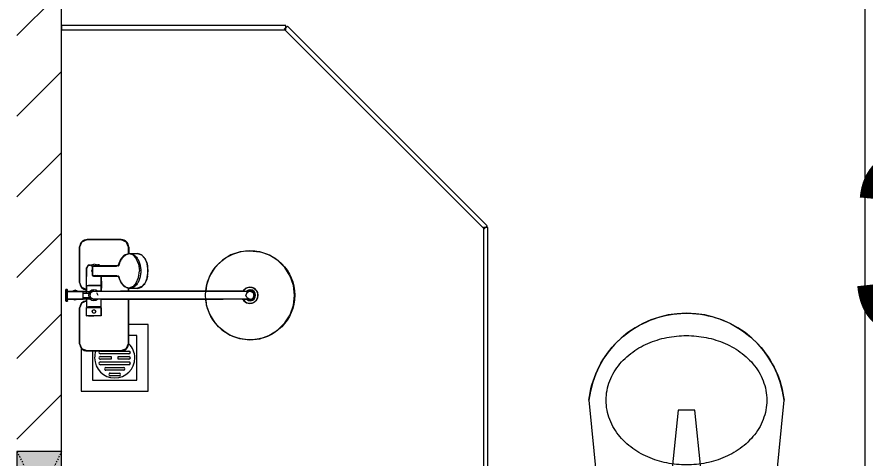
# Model space of a CAD drawing. Header units: millimetres. Extents: x 962 to 239635, y -15958 to 82755.
# Drawn here: x 101703 to 103604, y 48622 to 49611 of the extents above; entities that cross this region are included whole.
import ezdxf

# ---------------------------------------------------------------- set-up
doc = ezdxf.new("R2010")
doc.units = ezdxf.units.MM
doc.linetypes.add('Dash', pattern=[6, 3, -3])
for name, color, linetype, lineweight in [('0-1', 7, 'Continuous', 5), ('A-ANNO-DIMS', 211, 'Continuous', 9), ('A-ANNO-DIMS-160', 211, 'Continuous', 9), ('A-FLOR-2', 9, 'Continuous', 9), ('A-GLAZ-CURT-1', 254, 'Continuous', 9), ('A-GLAZ-CURT-2', 9, 'Continuous', 9), ('A-WALL-1', 253, 'Continuous', 18), ('A-WALL-PATT-1', 10, 'Continuous', 9), ('M-EQPM-1', 254, 'Continuous', 9), ('P-SANR-FIXT', 6, 'Continuous', 9), ('P-SANR-FIXT-1', 254, 'Continuous', 9), ('S-COLS', 52, 'Continuous', 9), ('S-COLS-3', 254, 'Continuous', 9), ('S-COLS-4', 253, 'Continuous', 18), ('S-COLS-HDLN-1', 9, 'Dash', 9)]:
    doc.layers.add(name, color=color, linetype=linetype, lineweight=lineweight)
doc.styles.add('UTM Avo', font='UTM Avo.ttf', dxfattribs={"width": 0.9, "height": 400})
doc.dimstyles.new('1_Dim_chi_tiet_2_5', dxfattribs={"dimscale": 304.8, "dimtxt": 399.720379432148, "dimasz": 0.6299212598425197, "dimexe": 0.5249343832020997, "dimexo": 0.0625, "dimgap": 0.05249343832020997, "dimtad": 1, "dimdec": 0, "dimrnd": 5, "dimzin": 0, "dimdsep": 46, "dimtxsty": 'UTM Avo', "dimblk1": 'OBLIQUE', "dimblk2": 'OBLIQUE', "dimsah": 1, "dimcen": 0.09, "dimdle": 0.5249343832020997, "dimazin": 0, "dimtfac": 1, "dimtdec": 4, "dimtix": 1, "dimtmove": 0, "dimatfit": 3, "dimfxl": 1.049868766404199, "dimfxlon": 1, "dimtvp": 1, "dimtolj": 1, "dimtzin": 0, "dimarcsym": 2})

# ---------------------------------------------------------------- blocks, each defined once
blk = doc.blocks.new('bonruatreo - Chậu rửa-V4-TKCS_MB TẦNG 2')
at = {"layer": 'P-SANR-FIXT-1'}
for p, q in [((-218.5749299439555, 204.999999999998), (-198.4313483298566, 6.429523580209206e-13)), ((198.4313483298332, -6.429523580209206e-13), (218.5749299439334, 204.9999999999966)), ((-18.53045908591247, 182.47473659182), (-32.22482087970845, 52.92163593957823)), ((18.53045908588911, 182.4747365918202), (-18.53045908591246, 182.4747365918201)), ((33.01635406427039, 45.43347549252498), (18.5304590858891, 182.4747365918202)), ((-35.56285790134974, 54.2072742360757), (-44.66199848290103, 54.20727423607566)), ((-44.66199848290103, 54.20727423607566), (-44.66199848290097, 42.83523504517756)), ((-44.66199848290097, 42.83523504517756), (-35.56285790134967, 42.83523504517759)), ((-35.56285790134974, 52.92163593957822), (-35.56285790134974, 54.2072742360757)), ((-32.22482087970845, 52.92163593957823), (-35.56285790134974, 52.92163593957822)), ((-35.56285790135767, 44.1620718434998), (-35.56285790135771, 52.92163593957823)), ((-35.56285790134967, 42.83523504517759), (-35.56285790134967, 44.16207184349978)), ((-35.56285790134967, 44.16207184349978), (-33.12959739956479, 44.1620718434998)), ((-32.22374273429474, 52.92152457779762), (-33.12847899761833, 44.16195632361688)), ((32.69614908085113, 48.46147133097487), (-32.68440150098965, 48.46147133097445)), ((-33.01635406429197, 37.29047969823107), (-31.44085328748659, 12.24673453398066)), ((31.44085328746537, 12.24673453398106), (33.01635406427049, 37.2904796982321)), ((-198.4313483298566, 6.429523580209206e-13), (198.4313483298332, -6.429523580209206e-13)), ((165.0000000000007, -5.414335646491958e-13), (-164.9999999999993, 5.414335646491971e-13)), ((-30.16719133890252, 11.02473659182009), (30.16719133765458, 11.02473659179418))]:
    blk.add_line(p, q, dxfattribs=at)
at = {"layer": 'P-SANR-FIXT-1', "flags": 128}
blk.add_lwpolyline([(-218.5749299438419, 205.0000000000574), (-217.4003599586198, 213.72066858493), (-215.8779957737619, 222.3873912934338), (-214.0102728471725, 230.9863032180149), (-211.800179137119, 239.5036479339525), (-209.2512503220574, 247.9257995066322), (-206.3675641443929, 256.2392842901641), (-203.1537338868206, 264.4308024823461), (-199.6149009921616, 272.4872494014962), (-195.7567268381813, 280.3957364511671), (-191.585383680454, 288.1436117391319), (-187.1075447782092, 295.7184803177212), (-182.330373718474, 303.1082240130956), (-177.2615129558564, 310.3010208117293), (-171.9090715862652, 317.2853637731434), (-166.2816123741447, 324.0500794385002), (-160.3881380537198, 330.5843457057937), (-154.2380769267424, 336.8777091429114), (-147.8412677790356, 342.9201017108542), (-141.2079441406652, 348.7018568705003), (-134.3487179144435, 354.2137250469711), (-127.2745623990681, 359.4468884269582), (-119.9967947343209, 364.392975065441), (-112.5270577959629, 369.0440722788824), (-104.8773015696051, 373.3927393039368), (-97.05976403337377, 377.4320192010182), (-89.086951579673, 381.1554499839572), (-80.9716190076288, 384.5570749577952), (-72.72674911821687, 387.6314522482233), (-64.36553194442045, 390.3736635074005), (-55.90134365010035, 392.7793217822832), (-47.34772513091184, 394.844578532817), (-38.71836035181623, 396.5661297887725), (-30.02705445566576, 397.941221435367), (-21.28771167779064, 398.9676536193037), (-12.51431310236621, 399.6437842680727), (-3.720894295558492, 399.9685317168477), (5.078477148358161, 399.9413764390032), (13.86972411220258, 399.5623618771759), (22.63878247617922, 398.8320943738141), (31.37162361755272, 397.7517422011451), (40.05427685338973, 396.3230336921815), (48.67285179071119, 394.5482544757627), (57.21356054815597, 392.4302438200417), (65.6627398136378, 389.9723900902389), (74.00687270271992, 387.1786253280172), (82.23261038276137, 384.0534189610111), (90.32679342821753, 380.6017706527508), (98.27647287289392, 376.8292023042071), (106.0689309254889, 372.7417492199689), (113.6917013154371, 368.345950453019), (121.13258923622, 363.6488383436746), (128.379690854457, 358.6579272693077), (135.421412353535, 353.3812016229698), (142.2464884811999, 347.8271030400559), (148.8440005716185, 342.0045168934782), (155.203394012805, 335.9227580789997), (161.3144951318463, 329.5915561133361), (167.1675274706202, 323.0210395690503), (172.7531274259483, 316.2217198709872), (178.0623592294255, 309.2044744802137), (183.0867292427391, 301.9805294924308), (187.8181995456931, 294.5614416785785), (192.2492007951083, 286.9590799965086), (196.3726443342393, 279.1856066031691), (200.18193353301, 271.253457397726), (203.6709743413588, 263.1753221268162), (206.8341850382313, 254.9641240836218), (209.6665051613181, 246.6329994333983), (212.1634036026217, 238.1952761983588), (214.3208858572902, 229.6644529357257), (216.1355004139018, 221.0541771429173), (217.6043442763256, 212.3782234244428), (218.5749299440498, 205.0000000000574)], dxfattribs=at)
at = {"layer": 'P-SANR-FIXT-1'}
for centre, radius, start, end in [((-1.4483347854366e-11, 180.0000000000009), 220.0000000000003, 6.524978844142664, 173.475021155857), ((5.501335537962166, 41.36197759537811), 38.73227991510528, 175.8542678115019, 186.0340217552577), ((-5.501335537983916, 41.36197759537806), 38.73227991510547, 353.9659782447429, 6.034021755257775), ((-30.13924488699055, 12.3286186544518), 1.304181520121789, 183.5997308340027, 268.7721522757187), ((30.13924488696933, 12.32861865445218), 1.304181520121787, 271.2278476703738, 356.4002691659974)]:
    blk.add_arc(centre, radius, start, end, dxfattribs=at)
for points in [[(-179.9999999999903, 204.9999999999973), (-179.9999999999897, 212.4328975477261), (-178.5935235153266, 227.28090585017), (-172.3892894281074, 248.7904281362078), (-162.4977344798867, 268.8621895710423), (-149.4460969504137, 287.0049037139574), (-133.818482149371, 302.954293986053), (-116.1419351787337, 316.5914775692466), (-96.89153354315286, 327.869447752494), (-76.46926296619709, 336.8224012083201), (-55.19371792770166, 343.4772951944609), (-33.34252953140985, 347.8926303755534), (-11.15146628274142, 350.0925549352826), (11.1492021672989, 350.092264324635), (33.33017130218028, 347.894985353545), (55.17543712401582, 343.4808897480591), (76.46261936887804, 336.8293340126354), (96.8905529776789, 327.8704182312431), (116.1494485021109, 316.5842113098757), (133.8322331321153, 302.9431783044539), (149.4641820008858, 286.9847562642946), (162.5076555759456, 268.8412409857382), (172.3911025503834, 248.7850082535024), (178.5904582246991, 227.2887973871541), (180.0000000000102, 212.4335219767764), (180.0000000000099, 204.9999999999759)], [(180.0000000000099, 204.999999999994), (180.0000000000098, 197.5664780231843), (178.5904582246938, 182.7112026127938), (172.3911025503747, 161.2149917464531), (162.507655575933, 141.1587590142182), (149.4641820008706, 123.0152437356649), (133.8322331320979, 107.0568216955086), (116.1494485020922, 93.41578869009008), (96.89055297765911, 82.12958176872547), (76.46261936885772, 73.17066598733606), (55.17543712399538, 66.51911025191502), (33.33017130215998, 62.10501464643196), (11.14920216727857, 59.90773567534441), (-11.15146628276067, 59.90744506469915), (-33.34252953142821, 62.10736962443065), (-55.19371792771881, 66.52270480552524), (-76.46926296621302, 73.17759879166823), (-96.8915335431673, 82.13055224749598), (-116.1419351787465, 93.40852243074495), (-133.8184821493819, 107.0457060139402), (-149.4460969504226, 122.9950962860364), (-162.4977344798933, 141.1378104289524), (-172.3892894281117, 161.2095718637871), (-178.5935235153287, 182.719094149826), (-179.9999999999902, 197.5671024522671), (-179.9999999999903, 204.9999999999939)]]:
    blk.add_open_spline(points, degree=3, dxfattribs=at)
blk = doc.blocks.new('93925000_0001 - 93925000_top_dwg_93925000_T-348115-TKCS_MB TẦNG 2')
at = {"layer": 'P-SANR-FIXT'}
for p, q in [((-29.25000000001137, -30.41147380102957), (-107.9999999999602, -30.41147380102957)), ((29.25000000003979, -30.41147380102951), (107.9999999999891, -30.41147380102951)), ((-125, -47.41147380104054), (-125, -123.4114738009895)), ((-46.30000000000002, -78.40001049013955), (-46.30000000000002, -46.66432744319475)), ((-27.19999999999982, -47.1000104901396), (-26.0999999999998, -47.1000104901396)), ((21.55028506636268, -45.85001633765473), (60.55062229200342, -46.65005953992719)), ((125, -47.41147380106959), (125, -123.4114738010186)), ((-8.999999999999659, -412.5000104901396), (-8.999999999999659, -62.50013961210563)), ((9.000000000000398, -62.50001049013981), (9.000000000000398, -412.5000104901396)), ((42.99999999999989, -64.709669900216), (42.99999999999989, -117.7311855777033)), ((65.79999999999916, -117.7311858373865), (65.79999999999916, -64.70968023364202)), ((-27.19999999999982, -77.9000104901396), (-26.09999999999991, -77.9000104901396)), ((42.99999999999977, -78.71001049013955), (21.55028506636256, -79.15000464262442)), ((42.67723075121899, -117.9137647793131), (42.72380481691187, -117.8905027300933)), ((43.22541313289174, -117.5533791080683), (43.2454772841229, -117.5313935299153)), ((65.55452210880412, -117.5313930848106), (65.57451349550774, -117.5533044401007)), ((66.07595627173146, -117.8903814623573), (66.12276898537004, -117.9137649615229)), ((-107.999999999989, -140.4114738010296), (-8.999999999999662, -140.4114738010296)), ((9.000000000000341, -140.4114738010296), (16.05775936037844, -140.4114738010296)), ((15.40892533820522, -159.102337451949), (15.75839094500327, -143.3372787451481)), ((107.99999999996, -140.4114738010296), (92.74224064223586, -140.4114738010296)), ((93.04160903513537, -143.3372775412332), (93.39107466179462, -159.1023374519516))]:
    blk.add_line(p, q, dxfattribs=at)
at = {"layer": 'P-SANR-FIXT', "flags": 128}
for points in [[(-45.79999999999995, -46.1000104901396), (-27.19999999999982, -46.1000104901396), (-27.19999999999982, -78.90001049013962), (-45.79999999999995, -78.90001049013962)], [(-26.09999999999985, -46.00001049013958), (-26.09999999999985, -78.93326648225212), (-8.999999999999545, -79.00001049013953)], [(21.55000000000007, -47.4099858359793), (21.55000000000007, -79.13610765745804), (9.000000000000455, -79.00001049013957)]]:
    blk.add_lwpolyline(points, dxfattribs=at)
at = {"layer": 'P-SANR-FIXT'}
for centre, radius in [((-36.49999999999991, -62.50001049013958), 3.949999999999962), ((0, -412.5000104901508), 100.0000000000113)]:
    blk.add_circle(centre, radius, dxfattribs=at)
for centre, radius, start, end in [((-107.999999999989, -47.41147380104054), 17.00000000001096, 89.99999999990285, 180), ((-29.25000000001137, -47.41147380104117), 17.0000000000116, 4.762593803102853, 90), ((29.25000000003979, -47.41147380107338), 17.00000000004385, 89.99999999999997, 175.237406216488), ((107.99999999996, -47.41147380106959), 17.00000000004005, 359.9999999999996, 89.99999999990197), ((-45.79999999999995, -46.60001049013961), 0.4999999999999929, 90, 180), ((0, -62.50001049013958), 11.99999999999995, 318.5903778907286, 221.4096221092701), ((0, -62.50001049013942), 8.999999999999567, 89.99999999999726, 180.0008225914138), ((0, -62.50001049013981), 8.999999999999977, 359.9999999999996, 90.00000000000058), ((59.72527746513852, -57.11829431336879), 10.50072061123066, 38.64910940744635, 85.4919664278808), ((45.74539299269866, -61.7688677305235), 2.591442950375404, 155.1929395547365, 175.7071329784778), ((45.88672692079469, -61.83419430956258), 2.747144078052784, 130.8293799405977, 155.1929395547363), ((46.10715825320051, -62.08930188541364), 3.084293670315347, 110.5459473745556, 130.8293799405975), ((54.40515189394542, -334.7558143918751), 275.8827831760368, 88.26834587300208, 91.73430402784533), ((-11.0870287831047, -67.0847149845815), 76.92338950800617, 1.769307073088722, 4.107483592994653), ((65.16075387320267, -72.37357576436682), 3.458721251672998, 323.2522043270088, 79.35412464586749), ((-45.79999999999998, -78.40001049013955), 0.5000000000000284, 180, 270.0000000000021), ((-107.999999999989, -123.4114738010185), 17.00000000001102, 179.9999999999022, 269.9999999999997), ((39.27860343996432, -146.0810125907116), 24.03029636225168, 145.4892253034588, 151.4815138133123), ((41.53812440405778, -147.6325679617071), 26.77123719125012, 139.9517195291568, 145.4927454964201), ((43.63035976240869, -149.3759166338841), 29.49457882653298, 134.7866597157906, 139.9743996902091), ((46.21077091948981, -151.980405663538), 33.16089505931782, 130.0222981005984, 134.7808297523297), ((47.73703108613861, -153.8055324793327), 35.54008304688671, 125.4413648585357, 130.0143797178355), ((49.86443492495669, -156.8002238881049), 39.21350294816435, 121.1773293406619, 125.4365221315614), ((50.55508174236654, -157.9433358119556), 40.54905420075455, 119.6970184980787, 121.1760861845778), ((51.01248991461052, -158.7285226972311), 41.45771952391331, 117.0276108551565, 119.7085429480655), ((52.23437101243538, -161.1268276120881), 44.14934692001913, 113.3198526991239, 117.0257930491081), ((51.70379216790154, -159.9377679050245), 42.84738864196924, 109.7778530176831, 113.2977488483463), ((52.51251485431292, -162.1897568078892), 45.24018730875026, 106.1472058541905, 109.7765896948286), ((53.21031191075166, -164.5420132623358), 47.69371243010925, 103.9355483588016, 106.1665379052129), ((39.13550187228078, -108.1664604231369), 10.41252868368169, 284.3956263088239, 285.5115793084283), ((40.79977076989439, -114.1629140050123), 4.189406756292605, 285.511579308428, 289.9665008707439), ((40.18233595264687, -112.4634348017655), 5.997570276502555, 289.9665008707439, 292.706056453872), ((41.35633292669261, -115.269131820641), 2.956155366169641, 292.7060564538717, 296.5404578594648), ((41.28939418913281, -115.0703328042365), 3.163999408943117, 296.9590540367668, 300.8285832434413), ((41.75191444553207, -115.8453384390961), 2.26147033924852, 300.8285832434427, 305.2869606014737), ((42.11080346566675, -116.3524602560694), 1.640202388985941, 305.2869606014731, 309.9326498899359), ((42.58190343764934, -116.9152374954957), 0.9062722800393488, 309.9326498899361, 315.2399768803443), ((66.33254871741015, -116.7907523287532), 1.075222358475278, 225.1701960386481, 229.6335357926574), ((66.53467697349917, -116.5529705922872), 1.387305658423184, 229.6335357926575, 235.1233570305372), ((67.33403953288213, -115.4061151899989), 2.78525337386223, 235.1233570305369, 238.7438538062304), ((67.23708865182785, -115.5658466602265), 2.598401518323442, 238.743853806231, 243.4573342436183), ((67.83178802867057, -114.4223051350855), 3.887291834939851, 243.9189209162256, 246.8313117267748), ((68.07971071230402, -113.8406382182414), 4.519590282336205, 246.8430118978089, 250.4792408365493), ((68.32031555328638, -113.1623118559064), 5.239324491791969, 250.478001354911, 254.040622129464), ((68.46255245398922, -112.6667454129419), 5.754899133838111, 254.0356859670231, 256.0560515704276), ((55.40401679240662, -165.2330429853637), 48.40912028329085, 73.86585318522631, 76.04813250948062), ((56.21413014697972, -162.4159543525397), 45.47786641770474, 70.24102003427905, 73.8600239519259), ((57.38436555478666, -159.2074370455415), 42.0626454195198, 66.6692995235719, 70.26370069725493), ((56.49106083851057, -161.2854876911967), 44.32456512746464, 62.98149476931825, 66.6728195095344), ((57.9785722803678, -158.3746903640516), 41.05570866288927, 60.27832955704819, 62.98547533075114), ((57.65690325814422, -158.9441174506732), 41.70970371225593, 58.84438493084499, 60.2823998950903), ((59.19166632527494, -156.4104491251478), 38.74744684300671, 54.53767052910745, 58.84818163921948), ((60.89070530787098, -154.0281911650667), 35.82137727334143, 50.00335279078109, 54.54047535599409), ((62.8381859497558, -151.7077776100939), 32.79202096505968, 45.19211503033982, 50.00422800610482), ((64.97137908367529, -149.5583508659709), 29.76372997163251, 40.048742012123, 45.18956449042492), ((87.59999999923238, -128.4114738010803), 1.499999999232926, 180, 187.5385925494641), ((87.60000000000032, -128.4114738010264), 1.50000000000318, 258.6057150050811, 269.9999999935141), ((67.2180923600595, -147.665894096866), 26.82619650550311, 34.51250417135139, 40.04223300736741), ((69.39467534866861, -146.1587099335588), 24.1787385563626, 28.53632123789447, 34.4918832930389), ((107.99999999996, -123.4114738009896), 17.00000000004001, 269.9999999999999, 359.999999999902), ((32.6084281422526, -143.5932511598145), 16.85198135014861, 172.4140323751194, 179.1296748585935), ((33.68353206841558, -143.7355470214935), 17.93646087517543, 164.9524611530439, 172.4168366973952), ((35.23708582808054, -144.1518614714839), 19.5448282046928, 157.961357964296, 164.9562571578326), ((37.13904172408166, -144.9201389878477), 21.59609231309832, 151.4775331282191, 157.9654281488547), ((73.78929370061704, -143.915085762884), 19.24661595653247, 21.63737364131532, 28.9183300159617), ((71.1653461443861, -144.9559604946232), 22.06947284008565, 15.44356289302016, 21.63737364131479), ((76.80805584189389, -143.39708258289), 16.21539109535078, 7.185926819191434, 15.44356289302018), ((73.92057826180705, -143.7611353026), 19.1257280446115, 1.269873184907297, 7.185926819190695), ((32.74582926548889, -159.033047992568), 17.34514869852866, 181.3198210601203, 222.2619182797614), ((76.00123918132356, -159.0194252127062), 17.39838440383853, 317.3098225993435, 358.6393437242801), ((54.24210218684038, -122.9950291884833), 60.56097304492229, 259.1395428294729, 270.1493847950802), ((54.23289421806022, -119.4633675273612), 64.09264670981953, 270.1493847950808, 280.363734856608), ((0, -412.5000104901392), 17.99999999999966, 120.2490760906004, 59.75092390906803), ((0, -412.5000104901392), 12.15000000000036, 137.7945535961896, 42.20544640380962), ((0, -412.5000104901396), 9.000000000000014, 180.0000000000003, 0)]:
    blk.add_arc(centre, radius, start, end, dxfattribs=at)
for points, degree in [([(-12.89999999999998, 0), (-12.89999999999998, -1.499999999999943), (-12.89999999999998, -2.999999999999943)], 2), ([(12.89999999999998, 0), (0.02609083944696522, 0), (-12.84781832110605, 0)], 2), ([(12.84781832110605, 0), (12.87390916055301, 0), (12.89999999999998, 0)], 2), ([(12.89999999999998, 0), (12.89999999999998, -1.499999999999943), (12.89999999999998, -2.999999999999943)], 2), ([(-12.90000000000009, -3), (-0.02609083944696522, -3.000000000000028), (12.84781832110616, -3.000000000000057)], 2), ([(-12.84781832110617, -2.999999999999974), (-12.87390916055313, -2.999999999999987), (-12.90000000000009, -3)], 2), ([(-8.49999999999977, -3.799999999999841), (-8.499999999999886, -20.88434935996673), (-8.5, -37.96869871993363)], 2), ([(8.499999999999998, -3.799999999999955), (8.499999999999943, -20.88443606873113), (8.499999999999886, -37.96887213746231)], 2), ([(-8.500000000000114, -38.00000000000006), (0, -38.00000000000003), (8.500000000000227, -38)], 2), ([(-4.999999999999626, -38.00000000000003), (-4.999999999999643, -44.79564918645708), (-4.999999999999659, -51.59129837291415)], 2), ([(5.000000000000375, -37.99999999999997), (5.000000000000358, -44.79564918645711), (5.000000000000342, -51.59129837291427)], 2), ([(-4.999999999999646, -46.00001049013959), (-15.54999999999975, -46.00001049013959), (-26.09999999999985, -46.00001049013958)], 2), ([(5.000000000000354, -46.00001049013952), (13.27499999999976, -46.00001049013955), (21.54999999999916, -46.00001049013958)], 2), ([(43.16122043866994, -61.57488634983157), (43.11422783113005, -62.20091038478618), (43.2568056199874, -62.84116455587242), (42.99999999999989, -63.45409927694671), (42.99999999999989, -64.08188458858135), (42.99999999999989, -64.709669900216)], 5), ([(46.05564403435699, -58.99940780907446), (45.84563881466295, -59.00576646544847), (45.6356396480968, -59.01232503645387), (45.42490410742312, -59.07182674725264), (45.22143612944311, -59.12746019540629), (45.02469942947437, -59.20119691161427)], 5), ([(65.63877806839491, -61.57486776466607), (65.58324584075069, -60.80156955834494), (65.51792364951962, -60.02897439062145), (64.29169490573088, -59.04860023423733), (63.51684167660937, -59.02245000481934), (62.74190615016312, -58.99902194347936)], 5), ([(42.83134313698361, -182.4712936479626), (32.99480990325503, -180.5841154326519), (24.74135789164757, -176.3666458393427), (19.90906196571826, -170.6980207171658)], 3), ([(88.78958838532196, -170.816115617236), (83.90714295276018, -176.4673309525334), (75.62595520680784, -180.7066272881571), (65.76294096902575, -182.5103768473146)], 3)]:
    blk.add_open_spline(points, degree=degree, dxfattribs=at)
for points, weights in [([(-9.300000012551752, -3.000000000000114), (-8.499999999999767, -2.999999987447859), (-8.499999999999773, -3.799999999999841)], [1, 0.7071067756391801, 1]), ([(9.300000036225876, -3.000000000000048), (8.499999999999998, -2.999999963774077), (8.499999999999996, -3.799999999999955)], [1, 0.7071067651767795, 1]), ([(21.55000000000018, -45.86391332282089), (21.55000000000007, -45.6984479567874), (21.55000000000007, -47.4099858359793)], [0.8741474450410947, 0.9084708691207961, 1]), ([(67.93214707809068, -74.44290715413382), (66.9161785636151, -75.65537223736911), (65.79999999999916, -76.44701129264871)], [1, 0.9916143928707297, 1]), ([(54.40000000027044, -167.345373511784), (15.75710228857958, -167.3453735117857), (15.75710228858282, -143.5544300957471)], [1, 0.7071067811865235, 1]), ([(93.04289771195933, -143.5544300957438), (93.04289771196134, -167.3453735117824), (54.40000000027044, -167.345373511784)], [1, 0.7071067811865235, 1])]:
    blk.add_rational_spline(points, weights, degree=2, dxfattribs=at)
blk.add_open_spline([(67.95742936225793, -50.59066825678327), (68.35598580722785, -51.10147228051598), (68.55940819716147, -51.68825616568513), (68.67315314439588, -53.48920526109732), (68.21360467211412, -54.71941052610607), (66.0828501634154, -57.04809614598538), (64.61267512253369, -58.10490555589343), (62.74003090276256, -58.98982693736821)], degree=3, knots=[0.3623590839894454, 0.3623590839894454, 0.3623590839894454, 0.3623590839894454, 0.4991435252133551, 0.4991435252133551, 0.7494159218981946, 0.7494159218981946, 0.9564650588819884, 0.9564650588819884, 0.9564650588819884, 0.9564650588819884], dxfattribs=at)
blk = doc.blocks.new('93925000_0001 - 93925000_top_dwg-348114-TKCS_MB TẦNG 2')
blk.add_blockref('93925000_0001 - 93925000_top_dwg_93925000_T-348115-TKCS_MB TẦNG 2', (0, 0))
blk = doc.blocks.new('93925000_0001 - 93925000_3D_low_dwg-348120-TKCS_MB TẦNG 2')
at = {"layer": 'P-SANR-FIXT'}
for p, q in [((-13.00000023540369, 0.4061279444522143), (-12.06220432516448, 0.4061279444522143)), ((-13.00000023540369, 0.4061279444522143), (-11.63522162135951, 0.4061279444522143)), ((-13.00000023540369, -2.393874990238351), (-13.00000023540369, 0.4061279444522143)), ((-12.06220432516448, 0.4061279444522143), (-9.062958571280161, 0.4061279444522143)), ((-7.966440063671667, 0.4061279444522143), (-11.63522162135951, 0.4061279444522143)), ((-9.062958571280161, 0.4061279444522143), (-4.988656935052473, 0.4061279444522143)), ((-4.988656935052473, 0.4061279444522143), (-7.966440063671667, 0.4061279444522143)), ((-4.988656935052473, 0.4061279444522143), (0.02873366648821048, 0.4061279444522143)), ((0.02873366648821048, 0.4061279444522143), (5.05251965675243, 0.4061279444522143)), ((5.05251965675243, 0.4061279444522143), (9.036845067178092, 0.4061279444522143)), ((8.247112543924255, 0.4061279444522143), (5.05251965675243, 0.4061279444522143)), ((11.62984517816194, 0.4061279444522143), (8.247112543924255, 0.4061279444522143)), ((9.036845067178092, 0.4061279444522143), (12.00061197285215, 0.4061279444522143)), ((13.00000023548166, 0.4061279444522143), (11.62984517816194, 0.4061279444522143)), ((12.00061197285215, 0.4061279444522143), (13.00000023548166, 0.4061279444522143)), ((13.00000023548166, -2.393874990242682), (13.00000023548166, 0.4061279444522143)), ((-13.00000023540369, -2.393874990238351), (-13.00000023540369, -5.630909072351642e-11)), ((-12.06220432516448, -2.393874990238351), (-13.00000023540369, -2.393874990238351)), ((-13.00000023540369, -2.393874990238351), (-11.63522162135951, -2.393874990238351)), ((-12.06220432516448, -2.393874990238351), (-13.00000023540369, -2.393874990238351)), ((-13.00000023540369, -2.393874990238351), (-11.63522162135951, -2.393874990238351)), ((-9.062958571280161, -2.393874990238351), (-12.06220432516448, -2.393874990238351)), ((-9.062958571280161, -2.393874990238351), (-12.06220432516448, -2.393874990238351)), ((-11.63522162135951, -2.393874990238351), (-8.500000110225278, -2.393874990238351)), ((-11.63522162135951, -2.393874990238351), (-8.947380937601247, -2.393874990238351)), ((-11.1342472493302, -20.1125486970381), (-8.947380937601247, -14.63904449822902)), ((-4.988656935052473, -2.393874990238351), (-9.062958571280161, -2.393874990238351)), ((-8.947380937601247, -45.59387397770445), (-8.947380937601247, -2.383346642597121)), ((-6.146981263126054, -2.393874990238351), (-8.500000110225278, -2.393874990238351)), ((-8.500000110225278, -53.59329031710188), (-8.500000110225278, -2.393874990238351)), ((0.02873366648821048, -2.393874990238351), (-4.988656935052473, -2.393874990238351)), ((5.05251965675243, -2.393874990238351), (0.02873366648821048, -2.393874990238351)), ((5.05251965675243, -2.393874990238351), (9.036845067178092, -2.393874990238351)), ((6.134321925087375, -2.393874990238351), (8.500000110303246, -2.393874990238351)), ((11.62984517816194, -2.393874990242682), (8.500000110303246, -2.393874990238351)), ((8.500000110303246, -2.393874990238351), (8.500000110303246, -53.59329031710188)), ((8.947380937679213, -2.383346642597121), (8.947380937679213, -45.59387397770878)), ((11.62984517816194, -2.393874990242682), (8.947380937679213, -2.393874990238351)), ((11.13433695141832, -20.1125486970381), (8.947380937687877, -15.01528653538467)), ((9.036845067178092, -2.393874990238351), (12.00061197285215, -2.393874990242682)), ((9.036845067178092, -2.393874990238351), (12.00061197285215, -2.393874990242682)), ((13.00000023548166, -2.393874990242682), (11.62984517816194, -2.393874990242682)), ((13.00000023548166, -2.393874990242682), (11.62984517816194, -2.393874990242682)), ((12.00061197285215, -2.393874990242682), (13.00000023548166, -2.393874990242682)), ((12.00061197285215, -2.393874990242682), (13.00000023548166, -2.393874990242682)), ((13.00000023548166, -2.393874990242682), (13.00000023548166, -5.630909072351642e-11)), ((-125.000000953631, -47.00534305576841), (-120.0208172320973, -34.98452428583662)), ((-120.0208172320973, -34.98452428583662), (-125.000000953631, -47.00534305576841)), ((-120.0208172320973, -34.98452428583662), (-108.0000030040394, -30.00533602242033)), ((-108.0000030040394, -30.00533602242033), (-120.0208172320973, -34.98452428583662)), ((-108.0000030040394, -30.00533602242033), (-29.2499996780916, -30.00533602242033)), ((-29.2499996780916, -30.00533602242033), (-108.0000030040394, -30.00533602242033)), ((-29.2499996780916, -30.00533602242033), (-17.22918545003374, -34.98452428584095)), ((-17.22918545003374, -34.98452428584095), (-29.2499996780916, -30.00533602242033)), ((-17.22918545003374, -34.98452428584095), (-12.80419165110152, -45.59387397770445)), ((-12.80419165110152, -45.59387397770445), (-17.22918545003374, -34.98452428584095)), ((-8.947380937601247, -25.2096168422456), (-11.1342472493302, -20.1125486970381)), ((8.947380937679213, -25.58627741088195), (11.13433695141832, -20.1125486970381)), ((17.22918545011171, -34.98452428584095), (12.83464907235264, -45.59387397770878)), ((12.83464907235264, -45.59387397770878), (17.22918545011171, -34.98452428584095)), ((17.22918545011171, -34.98452428584095), (29.24999967816957, -30.00533602242033)), ((17.22918545011171, -34.98452428584095), (29.24999967816957, -30.00533602242033)), ((29.24999967816957, -30.00533602242033), (108.0000030041174, -30.00533602242033)), ((108.0000030041174, -30.00533602242033), (29.24999967816957, -30.00533602242033)), ((108.0000030041174, -30.00533602242033), (120.0208172321753, -34.98452428584095)), ((120.0208172321753, -34.98452428584095), (108.0000030041174, -30.00533602242033)), ((120.0208172321753, -34.98452428584095), (125.000000953709, -47.00534305576841)), ((125.000000953709, -47.00534305576841), (120.0208172321753, -34.98452428584095)), ((-125.000000953631, -123.0053370953039), (-125.000000953631, -47.00534305576841)), ((-125.000000953631, -47.00534305576841), (-125.000000953631, -123.0053370953039)), ((-46.26489043232313, -45.70935112242262), (-27.19999989863745, -45.59387397770445)), ((-46.26489043232313, -46.85973966126005), (-46.26489043232313, -45.70935112242262)), ((-46.26489043232313, -45.70935112242262), (-46.26489043232313, -46.85973966126005)), ((-46.26489043232313, -50.5082724094824), (-46.26489043232313, -46.85973966126005)), ((-46.26489043232313, -50.5082724094824), (-46.26489043232313, -56.06282072071593)), ((-46.26489043232313, -56.06282072071593), (-46.26489043232313, -62.09387065176527)), ((-27.19999989863745, -46.75237884525816), (-27.19999989863745, -45.59387397770445)), ((-27.19999989863745, -46.75237884525816), (-27.19999989863745, -50.42661859993498)), ((-27.19999989863745, -56.02032694820921), (-27.19999989863745, -50.42661859993498)), ((-27.19999989863745, -62.09387065176527), (-27.19999989863745, -56.02032694820921)), ((-26.10000118012865, -46.75237884525816), (-26.10000118012865, -45.59387397770445)), ((-8.500000110225278, -45.59387397770445), (-26.10000118012865, -45.59387397770445)), ((-26.10000118012865, -46.75237884525816), (-26.10000118012865, -50.42661859993498)), ((-26.10000118012865, -56.02032694820921), (-26.10000118012865, -50.42661859993498)), ((-26.10000118012865, -62.09387065176527), (-26.10000118012865, -56.02032694820921)), ((-8.500579766885835, -53.59329031710188), (-11.17757559116324, -57.66879100803892)), ((-8.500579766885835, -53.59691019062559), (-11.17757559116324, -57.66879100803892)), ((-5.400000831450143, -54.89389225248853), (-9.000000818030435, -62.093888819261)), ((-4.4251111529421, -50.91630527977507), (-8.500579766885835, -53.59691019062559)), ((-4.4251111529421, -50.91630527977507), (-8.500579766885835, -53.59329031710188)), ((4.331468517193571e-11, -53.09388856892149), (-5.400000831450143, -54.89389225248853)), ((-4.582533355022588, -50.98385657076832), (-4.4251111529421, -50.91630527977507)), ((4.331468517193571e-11, -50.07223434452574), (-4.4251111529421, -50.91630527977507)), ((4.425110869144283, -50.91630527977507), (4.331468517193571e-11, -50.07223434452574)), ((2.480196944497288, -54.08800890287995), (4.331468517193571e-11, -53.09388856892149)), ((4.425110869144283, -50.91630527977507), (4.638925545705956, -51.00663861041065)), ((4.425110869144283, -50.91630527977507), (8.500579766963801, -53.59691019062559)), ((4.425110869144283, -50.91630527977507), (8.500579766963801, -53.59329031710188)), ((9.000000818108402, -62.093888819261), (6.363961909746013, -55.7299195290045)), ((21.54999956492075, -45.59387397770878), (8.500000110303246, -45.59387397770878)), ((11.1775755912412, -57.66879100804326), (8.500579766963801, -53.59329031710188)), ((11.12244632545599, -57.53367480043929), (8.500579766963801, -53.59691019062559)), ((11.1775755912412, -57.66879100804326), (8.500579766963801, -53.59691019062559)), ((21.54999956492075, -45.59387397770878), (60.55121408704409, -46.09024175409834)), ((21.54999956492075, -46.75237884525816), (21.54999956492075, -45.59387397770878)), ((21.54999956492075, -46.75237884525816), (21.54999956492075, -50.42661859993498)), ((21.54999956492075, -56.02032694820921), (21.54999956492075, -50.42661859993498)), ((21.54999956492075, -62.09387065176527), (21.54999956492075, -56.02032694820921)), ((60.55121408704409, -46.09024175409834), (66.66990855936568, -50.29754762654301)), ((66.66990855936568, -50.29754762654301), (69.53457745317976, -62.09387065176527)), ((125.000000953709, -47.00534305576841), (125.000000953709, -123.0053370953039)), ((125.000000953709, -123.0053370953039), (125.000000953709, -47.00534305576841)), ((-46.26489043232313, -68.12493875031035), (-46.26489043232313, -62.09387065176527)), ((-46.26489043232313, -73.6702897668318), (-46.26489043232313, -68.12493875031035)), ((-46.26489043232313, -77.32801980976622), (-46.26489043232313, -73.6702897668318)), ((-40.47668541665514, -62.09387065176527), (-39.3770977377545, -59.35049250130217)), ((-40.47668541665514, -62.09387065176527), (-39.33139740225188, -64.88438436989348)), ((-36.62519903179518, -58.12362788919966), (-39.3770977377545, -59.35049250130217)), ((-36.50000000592581, -66.06600737576048), (-39.33139740225188, -64.88438436989348)), ((-36.62519903179518, -58.12362788919966), (-33.63793133493773, -59.3443291783766)), ((-33.61511296029528, -64.81945828203719), (-36.50000000592581, -66.06600737576048)), ((-33.63793133493773, -59.3443291783766), (-32.53242786523215, -62.09387065176527)), ((-33.61511296029528, -64.81945828203719), (-32.53242786523215, -62.09387065176527)), ((-27.19999989863745, -68.16745069031279), (-27.19999989863745, -62.09387065176527)), ((-27.19999989863745, -73.76114087109129), (-27.19999989863745, -68.16745069031279)), ((-27.19999989863745, -77.43539879326384), (-27.19999989863745, -73.76114087109129)), ((-26.10000118012865, -68.16745069031279), (-26.10000118012865, -62.09387065176527)), ((-26.10000118012865, -73.76114087109129), (-26.10000118012865, -68.16745069031279)), ((-26.10000118012865, -77.43539879326384), (-26.10000118012865, -73.76114087109129)), ((-11.09816887374361, -57.47866816525023), (-12.02163744267336, -62.09387065176527)), ((-11.17757559116324, -57.66879100803892), (-12.02163744267336, -62.09387065176527)), ((-12.02163744267336, -62.09387065176527), (-11.17757559116324, -66.51898208860915)), ((-12.02087554331263, -62.09387065176527), (-11.17757559116324, -66.51898208860915)), ((-11.09816887374361, -57.47866816525023), (-11.17757559116324, -57.66879100803892)), ((-11.12130858596674, -66.66027978663008), (-11.17757559116324, -66.51898208860915)), ((-11.17757559116324, -66.51898208860915), (-8.99931726601235, -69.8351858527593)), ((-11.12130858596674, -66.66027978663008), (-8.999317266021013, -69.86355942195395)), ((-9.000000818030435, -62.093888819261), (-8.99931726601235, -66.2724310040907)), ((-8.99931726601235, -79.46273689274351), (-8.99931726601235, -66.2724310040907)), ((6.363961909746013, -68.45783994202178), (4.331468517193571e-11, -71.09388906960051)), ((9.000000818108402, -62.093888819261), (7.853078498436435, -59.41260180222792)), ((9.000000818108402, -62.093888819261), (8.999317266090316, -66.47813247446577)), ((8.999317266090316, -79.62031266693633), (8.999317266090316, -66.47813247446577)), ((8.999317266090316, -69.82286713152473), (11.1775755912412, -66.51898208860915)), ((8.99931726607299, -69.8351858527723), (11.1775755912412, -66.51898208860915)), ((8.999317266098979, -69.8405138376485), (11.09141510728487, -66.7361745000362)), ((11.09141510728487, -66.7361745000362), (12.02163744275133, -62.09387065176527)), ((11.09141510728487, -66.7361745000362), (11.1775755912412, -66.51898208860915)), ((11.12244632545599, -57.53367480043929), (11.1775755912412, -57.66879100804326)), ((12.02163744275133, -62.09750415091511), (11.1775755912412, -57.66879100804326)), ((12.02163744275133, -62.09387065176527), (11.1775755912412, -57.66879100804326)), ((11.1775755912412, -66.51898208860915), (12.02163744275133, -62.09387065176527)), ((21.54999956492075, -68.16745069031279), (21.54999956492075, -62.09387065176527)), ((21.54999956492075, -73.75186182264845), (21.54999956492075, -68.16745069031279)), ((21.54999956492075, -77.43539879326816), (21.54999956492075, -73.75186182264845)), ((43.32126560215513, -68.30219900612394), (43.81583056237489, -62.23647193840251)), ((43.32126560215513, -68.30219900612394), (44.26295851972768, -66.25745682143587)), ((44.26107356830703, -70.27318364614506), (43.32126560215513, -68.30219900612394)), ((44.26653403047212, -58.64013887648579), (44.24106774334471, -112.8938721657233)), ((65.41201840643446, -58.64013887648579), (44.26653403047212, -58.64013887648579)), ((52.74032355916849, -58.64013887648579), (54.81277438406507, -57.8684699535803)), ((54.81277438406507, -57.8684699535803), (56.88997231147567, -58.64013887648579)), ((65.41201840643446, -58.64013887648579), (65.43747560982267, -112.8938721657233)), ((66.3227685928778, -68.30219900612394), (65.41562784526859, -66.33248157549039)), ((65.4174429889927, -70.20086891452047), (66.3227685928778, -68.30219900612394)), ((66.3227685928778, -68.30219900612394), (65.52858349001575, -58.56165469974707)), ((66.66990855936568, -73.8902118444876), (69.53457745317976, -62.09387065176527)), ((-46.26489043232313, -78.47839472298186), (-46.26489043232313, -77.32801980976622)), ((-46.26489043232313, -78.47839472298186), (-46.26489043232313, -77.32801980976622)), ((-46.26489043232313, -78.47839472298186), (-27.19999989863745, -78.59387640957395)), ((-27.19999989863745, -78.59387640957395), (-27.19999989863745, -77.43539879326384)), ((-26.10000118012865, -78.59387640957395), (-26.10000118012865, -77.43539879326384)), ((-26.10000118012865, -78.59387640957395), (-8.99931726601235, -78.59387640957395)), ((-8.99931726601235, -94.5002728701071), (-8.999952560628572, -122.0938738346533)), ((-8.99931726601235, -79.46273689274351), (-8.99931726601235, -94.5002728701071)), ((8.999317266090316, -78.59387640957395), (21.54999956492075, -78.59387640957395)), ((8.999317266090316, -79.62031266693633), (8.999317266090316, -94.58703174595396)), ((8.999317266090316, -94.58703174595396), (9.000048507784687, -122.0938738346533)), ((21.54999956492075, -78.59387640957395), (21.54999956492075, -77.43539879326816)), ((21.54999956492075, -78.59387640957395), (44.25730354734658, -78.30488888129754)), ((44.24106774334471, -112.8938721657233), (42.70615053181211, -116.3869365692572)), ((65.43747560982267, -112.8938721657233), (66.9724064469684, -116.3869365692572)), ((-120.0208172320973, -135.0261513233618), (-125.000000953631, -123.0053370953039)), ((-125.000000953631, -123.0053370953039), (-120.0208172320973, -135.0261513233618)), ((-8.999952560628572, -122.0938738346533), (-8.999952560628572, -352.0938792229132)), ((9.000048507784687, -352.0938792229132), (9.000048507784687, -122.0938738346533)), ((15.97610514167436, -140.385617065473), (19.0127293825496, -131.1420406580448)), ((27.22625193004171, -123.6004315853552), (19.0127293825496, -131.1420406580448)), ((42.70615053181211, -116.3869365692572), (27.22625193004171, -123.6004315853552)), ((66.9724064469684, -116.3869365692572), (82.18642601970323, -123.4372057199911)), ((82.18642601970323, -123.4372057199911), (90.36471498016009, -130.7141597986655)), ((90.36471498016009, -130.7141597986655), (93.70242912772783, -140.385617065473)), ((125.000000953709, -123.0053370953039), (120.0208172321753, -135.0261513233661)), ((120.0208172321753, -135.0261513233661), (125.000000953709, -123.0053370953039)), ((-108.0000030040394, -140.005344128652), (-120.0208172320973, -135.0261513233618)), ((-120.0208172320973, -135.0261513233618), (-108.0000030040394, -140.005344128652)), ((-8.794668510643238, -140.005344128652), (-108.0000030040394, -140.005344128652)), ((-108.0000030040394, -140.005344128652), (-8.794668510643238, -140.005344128652)), ((16.1010293016737, -140.005344128652), (8.794764457799351, -140.005344128652)), ((8.794764457799351, -140.005344128652), (16.1010293016737, -140.005344128652)), ((15.97610514167436, -140.385617065473), (15.97610514167436, -160.0585623264746)), ((19.31382837298997, -150.0571015835241), (15.97610514167436, -140.385617065473)), ((27.49211960439245, -157.3340011597156), (19.31382837298997, -150.0571015835241)), ((90.66581397060045, -149.6291934729056), (82.45228915218004, -157.1708207130865)), ((90.66581397060045, -149.6291934729056), (93.70242912772783, -140.385617065473)), ((108.0000030041174, -140.005344128652), (93.5711932316082, -140.005344128652)), ((93.5711932316082, -140.005344128652), (108.0000030041174, -140.005344128652)), ((93.70242912772783, -140.385617065473), (93.70242912772783, -160.0585623264789)), ((108.0000030041174, -140.005344128652), (120.0208172321753, -135.0261513233661)), ((108.0000030041174, -140.005344128652), (120.0208172321753, -135.0261513233661)), ((15.97610514167436, -160.0585078239874), (18.78103249673407, -168.956147861524)), ((19.31382837298997, -169.7300105095386), (15.97610514167436, -160.0585623264746)), ((25.52503155203301, -175.256602167663), (19.31382837298997, -169.7300105095386)), ((27.49211960439245, -157.3340011597156), (39.77925342324861, -162.3753177166418)), ((39.77925342324861, -162.3753177166418), (54.83927167658369, -164.2391574383215)), ((70.59643578532824, -162.1904997826056), (54.83927167658369, -164.2391574383215)), ((70.59643578532824, -162.1904997826056), (82.45228915218004, -157.1708207130865)), ((90.66581397060045, -169.3020751476721), (82.45228915218004, -176.8437114716009)), ((90.6030634403662, -169.3931306362585), (88.18754689464443, -171.5776044775517)), ((93.70242912772783, -160.0585623264789), (90.66581397060045, -169.3020751476721)), ((39.77925342324861, -182.048153972669), (27.49211960439245, -177.00687375073)), ((39.63082498316328, -182.0096207142309), (54.83929438594469, -183.9120481968359)), ((39.77925342324861, -182.048153972669), (54.83927167658369, -183.9120663643317)), ((54.83927167658369, -183.9120663643317), (70.59643578532824, -181.8634450436072)), ((54.83929438594469, -183.9120481968359), (69.33580234055083, -182.1904054642157)), ((82.45228915218004, -176.8437114716009), (70.59643578532824, -181.8634450436072)), ((82.17910451892503, -177.011342954679), (79.59950327069816, -178.0515673400189)), ((-42.54305183884016, -321.3777308464483), (-61.8048030852925, -333.2627612114386)), ((-21.43301905986182, -314.2006979942755), (-42.54305183884016, -321.3777308464483)), ((-8.999952560628572, -312.8387014096176), (-21.43301905986182, -314.2006979942755)), ((22.48276648525755, -314.4369481087164), (9.000048507784687, -312.9167166439543)), ((42.96772613528856, -321.5785543442205), (22.48276648525755, -314.4369481087164)), ((61.90770378117125, -333.3437882423834), (42.96772613528856, -321.5785543442205)), ((-61.8048030852925, -333.2627612114386), (-77.71632277962081, -348.9469056129889)), ((78.80613634590667, -350.3171344757557), (61.90770378117125, -333.3437882423834)), ((-77.71632277962081, -348.9469056129889), (-89.8067548513066, -367.8910617828802)), ((-8.99931726601235, -374.3931358337879), (-8.999952560628572, -352.0938792229132)), ((8.999317266090316, -374.3104373932362), (9.000048507784687, -352.0938792229132)), ((90.5005170107321, -369.3367947578907), (78.80613634590667, -350.3171344757557)), ((-89.8067548513066, -367.8910617828802), (-97.31701591010531, -388.8681243896918)), ((-8.99931726601235, -394.6762364387945), (-8.99931726601235, -374.3931358337879)), ((8.999317266090316, -394.5202503204822), (8.999317266090316, -374.3104373932362)), ((97.5969043493704, -390.0858552933173), (90.5005170107321, -369.3367947578907)), ((-97.31701591010531, -388.8681243896918), (-100.0000007628961, -411.8767853737354)), ((-11.76455488797537, -397.651926899004), (-16.71779429014166, -404.0355852127552)), ((-8.99931726601235, -396.2630346353441), (-11.76455488797537, -397.651926899004)), ((-8.99931726601235, -394.6762364387945), (-8.99931726601235, -407.6492817879156)), ((8.999317266090316, -394.5202503204822), (8.999317266090316, -407.4452608108997)), ((11.71888975206502, -397.6143201828436), (8.999317266090316, -396.2951874158705)), ((11.71883752051481, -397.5955713272528), (16.65304760638364, -403.7328057289557)), ((11.71888975206502, -397.6143201828436), (16.65304760638364, -403.7328057289557)), ((100.0000007629741, -411.8767853737354), (97.5969043493704, -390.0858552933173)), ((-100.0000007628961, -411.8767853737354), (-97.56520206923922, -433.8092402458668)), ((-16.71779429014166, -404.0355852127552), (-18.47259497340162, -411.8938264847235)), ((-18.47259497340162, -411.8938264847235), (-18.47251321967085, -411.8750412941412)), ((-18.47259497340162, -411.8938264847235), (-16.5332874744784, -420.1332218170643)), ((-11.99999995526187, -411.8870681763129), (-8.99931726601235, -404.3766824560613)), ((-8.268919216053087, -420.5833396912097), (-11.99999995526187, -411.8870681763129)), ((-5.399952574039617, -404.6767888069629), (-8.999995140696683, -411.8870681763129)), ((-8.999952560628572, -411.8767853737354), (-8.999995140696683, -411.8870681763129)), ((-8.99931726601235, -407.6492817879156), (-8.999952560628572, -411.8767853737354)), ((-5.399952574039617, -404.6767888069629), (-6.32263653423031, -405.4717257500171)), ((-5.399952574039617, -404.6767888069629), (2.191723069699947e-09, -402.876753330274)), ((5.400048521195731, -404.6767888069629), (2.191723069699947e-09, -402.876753330274)), ((9.000048507784687, -411.8767853737354), (5.400048521195731, -404.6767888069629)), ((5.400048521195731, -404.6767888069629), (6.215991063459319, -405.3682073593573)), ((5.400048521195731, -419.0767819405079), (8.995848409866175, -411.6034372330188)), ((5.400048521195731, -419.0767819405079), (9.000048507784687, -411.8767853737354)), ((8.696262431179367, -420.1560038567066), (11.99999995533117, -411.8870681763129)), ((8.995848409866175, -411.6034372330188), (9.000048507784687, -411.8767853737354)), ((11.99999995533117, -411.8870681763129), (8.999317266098979, -404.8932119212969)), ((9.000048507784687, -411.8767853737354), (8.999317266090316, -407.4452608108997)), ((18.47259497347959, -411.8938264847235), (16.52564577166597, -420.1485188484625)), ((16.65304760638364, -403.7328057289557), (18.47251321974882, -411.8750412941412)), ((16.65304760638364, -403.7328057289557), (18.47259497347959, -411.8938264847235)), ((18.47251321974882, -411.8750412941412), (18.47259497347959, -411.8938264847235)), ((100.0000007629741, -411.8767853737354), (97.53442633155474, -433.9457508087592)), ((-97.56520206923922, -433.8092402458668), (-90.5168495893132, -454.3821124077277)), ((-16.5332874744784, -420.1332218170643), (-11.32006326015433, -426.4915546417713)), ((-11.32006326015433, -426.4915546417713), (-3.892026299939948, -429.9517722130255)), ((2.191723069699947e-09, -423.8870987892584), (-8.268919216053087, -420.5833396912097)), ((-5.399952574039617, -419.0767819405079), (-6.17564275856455, -418.4236241341071)), ((2.191723069699947e-09, -420.8767810821967), (-5.399952574039617, -419.0767819405079)), ((4.806517995348258e-05, -420.8768174171881), (-5.399952574039617, -419.0767819405079)), ((-3.892026299939948, -429.9517722130255), (4.102805017723244, -429.9050454140186)), ((5.400048521195731, -419.0767819405079), (2.191723069699947e-09, -420.8767810821967)), ((8.696262431179367, -420.1560038567066), (2.191723069699947e-09, -423.8870987892584)), ((5.400048521195731, -419.0767819405079), (4.806517995348258e-05, -420.8768174171881)), ((4.102805017723244, -429.9050454140186), (11.71888975206502, -426.1733691215992)), ((6.229995931719623, -418.3719557762579), (5.400048521195731, -419.0767819405079)), ((16.52564577166597, -420.1485188484625), (11.71888975206502, -426.1733691215992)), ((89.81895432476561, -455.8376921654181), (97.53442633155474, -433.9457508087592)), ((-90.5168495893132, -454.3821124077277), (-78.4078140020024, -473.943055057569)), ((77.98660061362871, -474.4714748383002), (89.81895432476561, -455.8376921654181)), ((-78.4078140020024, -473.943055057569), (-62.19967814680449, -490.1787646294117)), ((61.90683174136766, -490.4105092049078), (77.98660061362871, -474.4714748383002)), ((-62.19967814680449, -490.1787646294117), (-43.54161915774782, -501.8997061729908)), ((42.94213267568239, -502.187188625379), (61.90683174136766, -490.4105092049078)), ((-43.54161915774782, -501.8997061729908), (-22.21022452707728, -509.3791551590399)), ((-22.21022452707728, -509.3791551590399), (-0.1146976633029908, -511.8767861366705)), ((-0.1146976633029908, -511.8767861366705), (22.14574808481821, -509.3937981606006)), ((22.14574808481821, -509.3937981606006), (42.94213267568239, -502.187188625379))]:
    blk.add_line(p, q, dxfattribs=at)
blk = doc.blocks.new('93925000_0001 - FMM 93925000-348244-TKCS_MB TẦNG 2')
for name in ['93925000_0001 - 93925000_3D_low_dwg-348120-TKCS_MB TẦNG 2', '93925000_0001 - 93925000_top_dwg-348114-TKCS_MB TẦNG 2']:
    blk.add_blockref(name, (0, 0))
blk = doc.blocks.new('THU NUOC - THU NUOC-V67-TKCS_MB TẦNG 2')
at = {"layer": 'M-EQPM-1'}
for p, q in [((-66.26686426149621, 70.57759500340016), (-66.2668642614962, -79.42240499659985)), ((83.73313573850379, 70.57759500340018), (-66.26686426149621, 70.57759500340018)), ((83.73313573850379, -27.37010419128569), (83.73313573850379, 70.57759500340018)), ((58.73313573849118, 45.57759500340042), (-41.26686426150863, 45.57759500340042)), ((-41.26686426150864, 45.57759500340042), (-41.26686426150863, -54.42240499659989)), ((58.73313573849118, -19.8611204435745), (58.73313573849118, 45.57759500340042)), ((-11.0263537124436, 23.2567378039812), (28.49262518942623, 23.25673780398123)), ((-1.076682540792887, 35.63507364413298), (18.54295401777546, 35.63507364413299)), ((18.54295401777542, 29.63507364413298), (-1.076682540792921, 29.63507364413313)), ((-23.34306327274206, 10.80397593692725), (40.86986895846923, 10.80397593692725)), ((40.86986895846923, 4.803975936927253), (-23.34306327274207, 4.803975936927252)), ((28.49262518942617, 17.25673780398092), (-11.02635371244366, 17.25673780398123)), ((-23.34306327276718, -1.196024063072746), (0.7331357384912665, -1.196024063072746)), ((0.7331357384912749, -7.196024063072747), (-23.3430632727672, -7.196024063072747)), ((-23.34306327274207, -13.64878593012677), (40.86986895846923, -13.64878593012677)), ((0.7331357384912665, -1.196024063072746), (0.7331357384912749, -7.196024063072747)), ((16.73313573849129, -1.196024063072746), (40.86986895844411, -1.196024063072746)), ((16.73313573849128, -7.196024063072747), (16.73313573849129, -1.196024063072746)), ((40.86986895844411, -7.196024063072747), (16.73313573849127, -7.196024063072747)), ((40.86986895846923, -19.64878593012677), (-23.34306327274206, -19.64878593012677)), ((-41.26686426150863, -54.42240499659989), (-22.33556242271111, -54.42240499659989)), ((-66.2668642614962, -79.42240499659985), (-22.33556242271185, -79.42240499659985))]:
    blk.add_line(p, q, dxfattribs=at)
for centre, radius, start, end in [((8.733135738478751, -4.422404996599722), 44.99999999999996, 5.088887490341627e-14, 179.9999999999995), ((8.733135738478751, -4.422404996599722), 45.00000000000004, 2.544443745170813e-13, 179.9999999999998), ((-11.02635371244363, 20.25673780398123), 3, 90.00000000000026, 269.9999999999988), ((-1.076682540792885, 32.63507364413298), 3.000000000000005, 90.00000000000021, 269.9999999999989), ((18.54295401777544, 32.63507364413298), 3.000000000000002, 269.9999999999989, 89.9999999999993), ((28.49262518942619, 20.25673780398123), 3.000000000000004, 269.9999999999989, 89.99999999999925), ((-23.34306327274206, 7.803975936927253), 3, 90.00000000000044, 269.9999999999994), ((40.86986895846923, 7.803975936927253), 3.000000000000008, 269.9999999999997, 90.00000000000006), ((8.733135738478751, -4.422404996599722), 45.00000000000003, 179.9999999999998, 224.9999999999997), ((8.733135738478751, -4.422404996599722), 45.00000000000004, 179.9999999999997, 224.9999999999994), ((-23.34306327276718, -4.196024063072747), 3.000000000000003, 90.00000000000044, 269.9999999999993), ((-23.34306327274206, -16.64878593012677), 2.999999999999996, 90.0000000000004, 269.9999999999994), ((40.86986895844411, -4.196024063072747), 3.000000000000008, 269.9999999999997, 90.00000000000006), ((40.86986895846923, -16.64878593012677), 3.00000000000001, 269.9999999999995, 89.99999999999972), ((8.733135738478751, -4.422404996599722), 44.99999999999996, 339.7593175160723, 359.9999999999994), ((8.733135738478751, -4.422404996599722), 45.00000000000003, 339.7593175160722, 359.9999999999993)]:
    blk.add_arc(centre, radius, start, end, dxfattribs=at)
blk = doc.blocks.new('G1_SOF - BO TRU - 100x200-745959-TKCS_MB TẦNG 2')
at = {"layer": 'S-COLS'}
blk.add_hatch(color=256, dxfattribs=at).paths.add_polyline_path([(-50.00000000009259, 99.99999999995127), (-50.00000000010991, -100.0000000000466), (49.999999999902, -100.0000000000466), (49.99999999991933, 99.99999999995127)])
at = {"layer": 'S-COLS-4'}
for p, q in [((49.99999999999984, 100), (-50.00000000000015, 100)), ((-50.00000000000015, 100), (-50.00000000000015, -99.99999999999994)), ((49.99999999999984, -99.99999999999994), (49.99999999999984, 100)), ((-50.00000000000015, -99.99999999999994), (49.99999999999984, -99.99999999999994))]:
    blk.add_line(p, q, dxfattribs=at)
at = {"layer": 'S-COLS-HDLN-1'}
for p, q in [((49.99999999999986, 99.99999999999996), (-49.99999999999925, -100.0000000000009)), ((-50.00000000000006, 99.99999999999889), (50.00000000000053, -100.0000000000001))]:
    blk.add_line(p, q, dxfattribs=at)
blk = doc.blocks.new('System Panel - Glazed-901217-TKCS_MB TẦNG 2')
at = {"layer": 'A-GLAZ-CURT-2'}
for p, q in [((251.1292262704156, 4.999999999998863), (-251.1292262704134, 4.999999999998863)), ((-251.1292262704134, 4.999999999998863), (-251.1292262704134, -4.999999999998863)), ((251.1292262704156, -4.999999999998863), (251.1292262704156, 4.999999999998863)), ((-251.1292262704134, -4.999999999998863), (251.1292262704156, -4.999999999998863))]:
    blk.add_line(p, q, dxfattribs=at)
blk = doc.blocks.new('System Panel - Glazed-901218-TKCS_MB TẦNG 2')
at = {"layer": 'A-GLAZ-CURT-2'}
for p, q in [((295.3426374573166, 5.000000000001029), (-295.3426374573079, 5.000000000001029)), ((-295.3426374573079, 5.000000000001029), (-295.3426374573079, -4.999999999998863)), ((295.3426374573166, -4.999999999998863), (295.3426374573166, 5.000000000001029)), ((-295.3426374573079, -4.999999999998863), (295.3426374573166, -4.999999999998863))]:
    blk.add_line(p, q, dxfattribs=at)
blk = doc.blocks.new('System Panel - Glazed-901219-TKCS_MB TẦNG 2')
at = {"layer": 'A-GLAZ-CURT-2'}
for p, q in [((316.6010844273822, 4.999999999998863), (-316.6010844273822, 4.999999999998863)), ((-316.6010844273822, 4.999999999998863), (-316.6010844273822, -4.999999999998863)), ((316.6010844273779, -4.999999999998863), (316.6010844273822, 4.999999999998863)), ((-316.6010844273822, -4.999999999998863), (316.6010844273779, -4.999999999998863))]:
    blk.add_line(p, q, dxfattribs=at)
blk = doc.blocks.new('NCV_TKTC_TANG 2_rvt-1-TKCS_MB TẦNG 2')
at = {"layer": 'A-WALL-PATT-1'}
h = blk.add_hatch(dxfattribs=at)
h.set_pattern_fill('FP_1', color=256, style=0, pattern_type=2)
h.set_pattern_definition([(45, (0, 0), (-90.50966799187809, 90.50966799187809), [])])
h.paths.add_polyline_path([(39952.56428701594, 48636.93603804545), (40052.56428701594, 48636.93603804545), (40052.56428701597, 50436.93603804538), (39952.56428701597, 50436.93603804538), (39952.56428701594, 48748.83281608187)])
at = {"layer": 'A-FLOR-2'}
blk.add_line((41852.56428701596, 48536.93603804537), (41852.56428701597, 50436.93603804538), dxfattribs=at)
at = {"layer": 'A-WALL-1'}
blk.add_line((40052.5642870159, 48636.9360380454), (40052.56428701592, 50436.93603804534), dxfattribs=at)
at = {"layer": 'A-GLAZ-CURT-1'}
for name, p, rotation in [('System Panel - Glazed-901217-TKCS_MB TẦNG 2', (40303.69351328633, 49587.34299547048), 180), ('System Panel - Glazed-901219-TKCS_MB TẦNG 2', (40778.69351328637, 49363.47222174088), 135.0000000000011), ('System Panel - Glazed-901218-TKCS_MB TẦNG 2', (41002.56428701599, 48844.25881055395), 90.00000000000081)]:
    blk.add_blockref(name, p, dxfattribs=dict(at, rotation=rotation))
at = {"layer": 'M-EQPM-1', "rotation": 180}
blk.add_blockref('THU NUOC - THU NUOC-V67-TKCS_MB TẦNG 2', (40180.23406872185, 48842.48187407325), dxfattribs=at)
at = {"layer": 'P-SANR-FIXT-1', "rotation": 89.9999999999994}
blk.add_blockref('93925000_0001 - FMM 93925000-348244-TKCS_MB TẦNG 2', (40062.56428701596, 48987.34299547049), dxfattribs=at)
at = {"layer": 'P-SANR-FIXT-1'}
blk.add_blockref('bonruatreo - Chậu rửa-V4-TKCS_MB TẦNG 2', (41452.56428701591, 48546.93603804542), dxfattribs=at)
at = {"layer": 'S-COLS-3'}
blk.add_blockref('G1_SOF - BO TRU - 100x200-745959-TKCS_MB TẦNG 2', (40002.56428701591, 48536.9360380454), dxfattribs=at)
blk = doc.blocks.new('DIMBLOCK223-TKCS_MB TẦNG 2')
at = {"layer": 'A-ANNO-DIMS-160'}
for p, q in [((103803.5329706281, 49105.22371237992), (103803.5329706281, 48625.22371237992)), ((103803.5329706281, 48785.22371237992), (103803.5329706281, 49105.22371237991)), ((104153.5329706282, 49105.22371237992), (104153.5329706282, 48625.22371237992)), ((104153.5329706282, 48785.22371237992), (104153.5329706282, 49105.22371237991)), ((103643.5329706281, 48785.22371237992), (104313.5329706282, 48785.22371237992))]:
    blk.add_line(p, q, dxfattribs=at)
at = {"layer": 'A-ANNO-DIMS-160', "lineweight": 25}
for p, q in [((103803.5329706281, 48785.22371237992), (103899.5329706281, 48881.22371237992)), ((104153.5329706282, 48785.22371237992), (104249.5329706282, 48881.22371237992)), ((103803.5329706281, 48785.22371237992), (103707.5329706281, 48689.22371237991)), ((104153.5329706282, 48785.22371237992), (104057.5329706282, 48689.22371237991))]:
    blk.add_line(p, q, dxfattribs=at)
at = {"layer": 'A-ANNO-DIMS-160', "color": 0, "insert": (103567.7092473229, 49304.85492186233), "char_height": 400, "width": 985.9769359326318, "attachment_point": 1, "line_spacing_factor": 1.110334387311522, "style": 'UTM Avo'}
blk.add_mtext('350', dxfattribs=at)
blk = doc.blocks.new('_Oblique')
at = {"color": 0, "linetype": 'ByBlock', "lineweight": -2}
blk.add_line((-0.5, -0.5), (0.5, 0.5), dxfattribs=at)

msp = doc.modelspace()

# ---------------------------------------------------------------- block references
at = {"layer": '0-1'}
msp.add_blockref('NCV_TKTC_TANG 2_rvt-1-TKCS_MB TẦNG 2', (61750.89735263406, 0), dxfattribs=at)

# ---------------------------------------------------------------- dimensions: what is measured, and where the dimension line sits
at = {"layer": 'A-ANNO-DIMS'}
dim = msp.add_linear_dim(base=(104153.5329706282, 48785.22371237992), p1=(103803.5329706281, 49105.22371237991), p2=(104153.5329706282, 49105.22371237991), dimstyle='1_Dim_chi_tiet_2_5', override={"dimpost": '<>', "dimfxl": 350.0000000001455}, dxfattribs=at)
dim.commit()
dim.dimension.update_dxf_attribs({"geometry": 'DIMBLOCK223-TKCS_MB TẦNG 2', "text_midpoint": (103978.5329706281, 49008.2158052948)})

doc.saveas('drawing.dxf')
